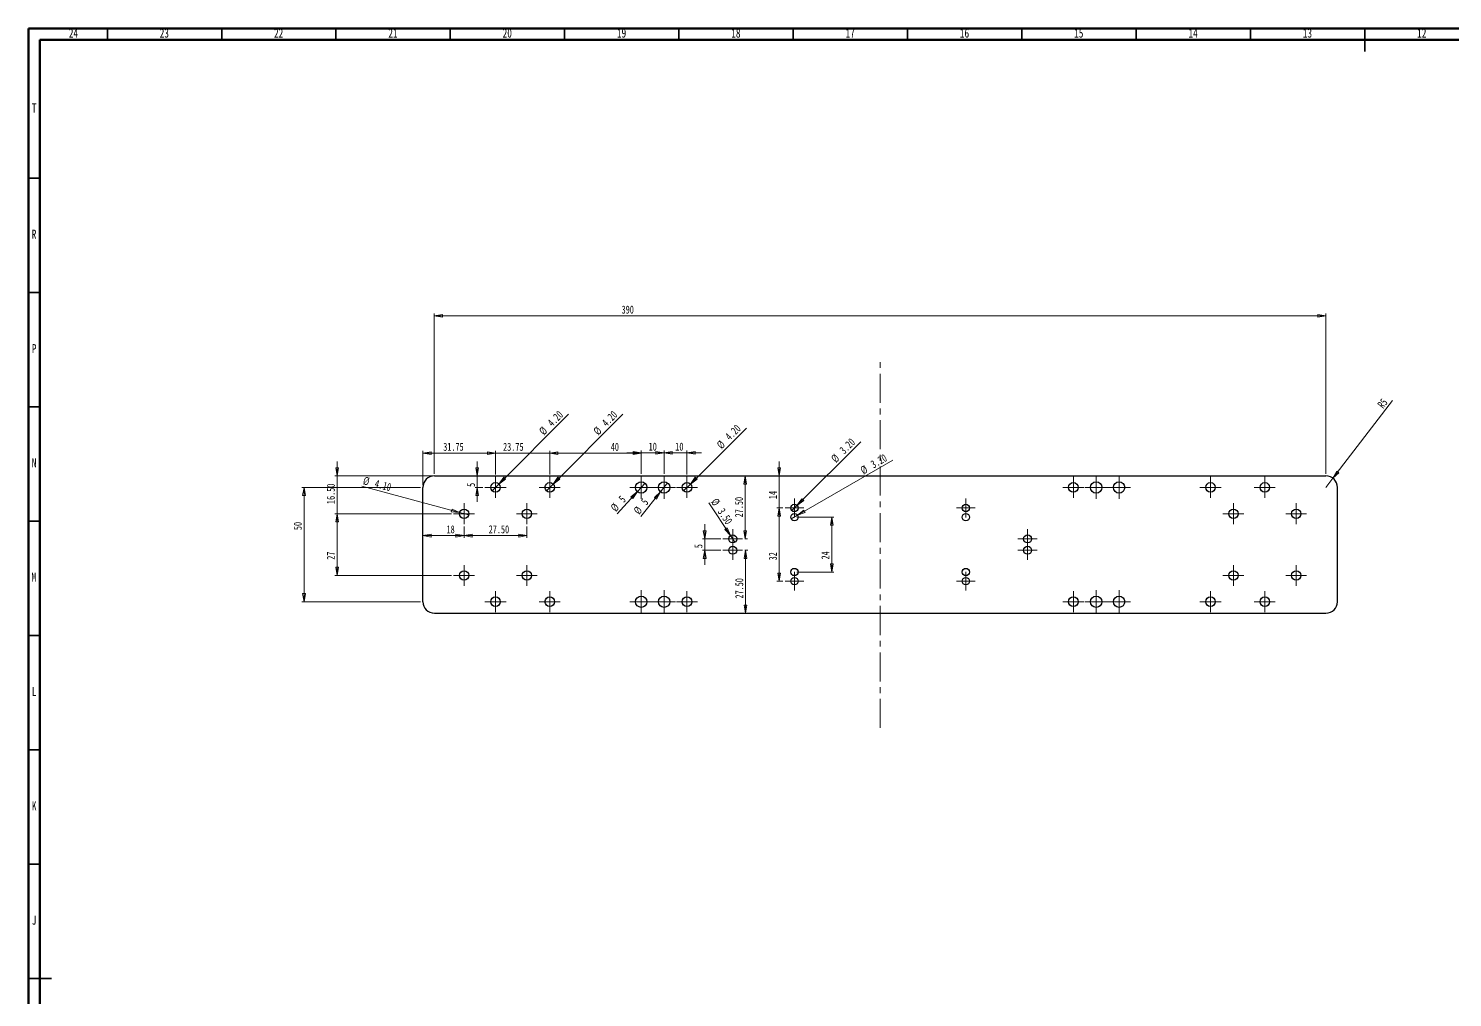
# Model space of a CAD drawing. Header units: millimetres. Extents: x 15 to 1184, y 5 to 836.
# Drawn here: x 15 to 638, y 412 to 836 of the extents above; entities that cross this region are included whole.
import ezdxf

# ---------------------------------------------------------------- set-up
doc = ezdxf.new("R2010")
doc.units = ezdxf.units.MM
doc.linetypes.add('CENTERX2', pattern=[20.32, 12.7, -2.54, 2.54, -2.54])
doc.styles.add('SLDTEXTSTYLE0', font='TXT', dxfattribs={"width": 0.75})
doc.dimstyles.new('SLDDIMSTYLE0', dxfattribs={"dimtxt": 3.5, "dimasz": 3.556, "dimexe": 0, "dimexo": 0.0625, "dimgap": 0.875, "dimtad": 1, "dimrnd": 1e-09, "dimzin": 12, "dimdsep": 46, "dimtxsty": 'SLDTEXTSTYLE0', "dimblk1": 'CLOSED', "dimblk2": 'CLOSED', "dimsah": 1, "dimcen": 0.09, "dimadec": 0, "dimazin": 3, "dimtfac": 1, "dimtofl": 0, "dimtmove": 0, "dimatfit": 3, "dimldrblk": 'CLOSED', "dimfxl": 1, "dimfrac": 2, "dimtolj": 1, "dimtzin": 12, "dimarcsym": 0})
doc.dimstyles.new('SLDDIMSTYLE1', dxfattribs={"dimtxt": 3.5, "dimasz": 3.556, "dimexe": 0, "dimexo": 0.0625, "dimgap": 0.875, "dimtad": 1, "dimrnd": 1e-09, "dimzin": 12, "dimdsep": 46, "dimtxsty": 'SLDTEXTSTYLE0', "dimblk1": 'CLOSED', "dimblk2": 'CLOSED', "dimsah": 1, "dimcen": 0.09, "dimadec": 0, "dimazin": 3, "dimtfac": 1, "dimtmove": 0, "dimatfit": 0, "dimldrblk": 'CLOSED', "dimfxl": 1, "dimfrac": 2, "dimtolj": 1, "dimtzin": 12, "dimarcsym": 0})
doc.dimstyles.new('SLDDIMSTYLE2', dxfattribs={"dimtxt": 3.5, "dimasz": 3.556, "dimexe": 0, "dimexo": 0.0625, "dimgap": 0.875, "dimtad": 1, "dimrnd": 1e-09, "dimzin": 4, "dimdsep": 46, "dimtxsty": 'SLDTEXTSTYLE0', "dimblk1": 'NONE', "dimblk2": 'CLOSED', "dimsah": 1, "dimcen": 0, "dimadec": 0, "dimazin": 1, "dimtfac": 1, "dimtmove": 0, "dimatfit": 3, "dimldrblk": 'NONE', "dimfxl": 1, "dimfrac": 2, "dimtolj": 1, "dimtzin": 12, "dimarcsym": 0})
doc.dimstyles.new('SLDDIMSTYLE3', dxfattribs={"dimtxt": 3.5, "dimasz": 3.556, "dimexe": 0, "dimexo": 0.0625, "dimgap": 0.875, "dimtad": 1, "dimrnd": 1e-09, "dimzin": 4, "dimdsep": 46, "dimtxsty": 'SLDTEXTSTYLE0', "dimblk1": 'CLOSED', "dimblk2": 'CLOSED', "dimsah": 1, "dimcen": 0.09, "dimadec": 0, "dimazin": 1, "dimtfac": 1, "dimtmove": 0, "dimatfit": 0, "dimldrblk": 'CLOSED', "dimfxl": 1, "dimfrac": 2, "dimtolj": 1, "dimtzin": 12, "dimarcsym": 0})
doc.dimstyles.new('SLDDIMSTYLE4', dxfattribs={"dimtxt": 3.5, "dimasz": 3.556, "dimexe": 0, "dimexo": 0.0625, "dimgap": 0.875, "dimtad": 1, "dimrnd": 1e-09, "dimzin": 4, "dimdsep": 46, "dimtxsty": 'SLDTEXTSTYLE0', "dimblk1": 'CLOSED', "dimblk2": 'CLOSED', "dimsah": 1, "dimcen": 0.09, "dimadec": 0, "dimazin": 1, "dimtfac": 1, "dimtofl": 0, "dimtmove": 0, "dimatfit": 3, "dimldrblk": 'CLOSED', "dimfxl": 1, "dimfrac": 2, "dimtolj": 1, "dimtzin": 12, "dimarcsym": 0})
doc.dimstyles.new('SLDDIMSTYLE5', dxfattribs={"dimtxt": 3.5, "dimasz": 3.556, "dimexe": 0, "dimexo": 0.0625, "dimgap": 0.875, "dimtad": 1, "dimrnd": 1e-09, "dimzin": 12, "dimdsep": 46, "dimtxsty": 'SLDTEXTSTYLE0', "dimblk1": 'NONE', "dimblk2": 'CLOSED', "dimsah": 1, "dimcen": 0, "dimadec": 0, "dimazin": 3, "dimtfac": 1, "dimtmove": 0, "dimatfit": 3, "dimldrblk": 'NONE', "dimfxl": 1, "dimfrac": 2, "dimtolj": 1, "dimtzin": 12, "dimarcsym": 0})
doc.dimstyles.new('SLDDIMSTYLE6', dxfattribs={"dimtxt": 3.5, "dimasz": 3.556, "dimexe": 0, "dimexo": 0.0625, "dimgap": 0.875, "dimtad": 1, "dimrnd": 1e-09, "dimzin": 12, "dimdsep": 46, "dimtxsty": 'SLDTEXTSTYLE0', "dimblk1": 'CLOSED', "dimblk2": 'CLOSED', "dimsah": 1, "dimcen": 0, "dimadec": 0, "dimazin": 3, "dimtfac": 1, "dimtofl": 0, "dimtmove": 0, "dimatfit": 3, "dimldrblk": 'CLOSED', "dimfxl": 1, "dimfrac": 2, "dimtolj": 1, "dimtzin": 12, "dimarcsym": 0})

# ---------------------------------------------------------------- blocks, each defined once
blk = doc.blocks.new('_Closed')
at = {"color": 0, "linetype": 'ByBlock', "lineweight": -2}
for p, q in [((-1, 0.166667), (0, 0)), ((-1, 0.166667), (-1, -0.166667)), ((0, 0), (-1, -0.166667)), ((0, 0), (-1, 0))]:
    blk.add_line(p, q, dxfattribs=at)
blk = doc.blocks.new('_D_2')
at = {"color": 7, "linetype": 'Continuous', "lineweight": 18}
for p, q in [((186.52, 635.29), (134.52, 635.29)), ((135.52, 585.29), (135.52, 635.29)), ((186.52, 585.29), (134.52, 585.29))]:
    blk.add_line(p, q, dxfattribs=at)
at = {"color": 7, "linetype": 'Continuous', "lineweight": 18, "xscale": 3.556, "yscale": 3.556}
for p, rotation in [((135.52, 635.29, -1.5), 90), ((135.52, 585.29, -1.5), 270)]:
    blk.add_blockref('_Closed', p, dxfattribs=dict(at, rotation=rotation))
at = {"color": 7, "linetype": 'Continuous', "lineweight": 18, "insert": (131.01, 616.62), "char_height": 3.5, "attachment_point": 1, "rotation": 90, "style": 'SLDTEXTSTYLE0'}
blk.add_mtext('50', dxfattribs=at)
blk = doc.blocks.new('_D_3')
at = {"color": 7, "linetype": 'Continuous', "lineweight": 18}
for p, q in [((192.52, 641.29), (192.52, 711.29)), ((192.52, 710.29), (582.52, 710.29)), ((582.52, 641.29), (582.52, 711.29))]:
    blk.add_line(p, q, dxfattribs=at)
at = {"color": 7, "linetype": 'Continuous', "lineweight": 18, "xscale": 3.556, "yscale": 3.556, "rotation": 180}
blk.add_blockref('_Closed', (192.52, 710.29, -1.5), dxfattribs=at)
at = {"color": 7, "linetype": 'Continuous', "lineweight": 18, "xscale": 3.556, "yscale": 3.556}
blk.add_blockref('_Closed', (582.52, 710.29, -1.5), dxfattribs=at)
at = {"color": 7, "linetype": 'Continuous', "lineweight": 18, "insert": (274.44, 714.8), "char_height": 3.5, "attachment_point": 1, "style": 'SLDTEXTSTYLE0'}
blk.add_mtext('390', dxfattribs=at)
blk = doc.blocks.new('_D_4')
at = {"color": 7, "linetype": 'Continuous', "lineweight": 18}
for p, q in [((199.97, 623.79), (148.99, 623.79)), ((149.99, 623.79), (149.99, 596.79)), ((199.97, 596.79), (148.99, 596.79))]:
    blk.add_line(p, q, dxfattribs=at)
at = {"color": 7, "linetype": 'Continuous', "lineweight": 18, "xscale": 3.556, "yscale": 3.556}
for p, rotation in [((149.99, 623.79, -1.5), 90), ((149.99, 596.79, -1.5), 270)]:
    blk.add_blockref('_Closed', p, dxfattribs=dict(at, rotation=rotation))
at = {"color": 7, "linetype": 'Continuous', "lineweight": 18, "insert": (145.48, 603.64), "char_height": 3.5, "attachment_point": 1, "rotation": 90, "style": 'SLDTEXTSTYLE0'}
blk.add_mtext('27', dxfattribs=at)
blk = doc.blocks.new('_D_5')
at = {"color": 7, "linetype": 'Continuous', "lineweight": 18}
for q in [(160.81, 635.77), (207.5, 623.26)]:
    blk.add_line((203.54, 624.32), q, dxfattribs=at)
at = {"color": 7, "linetype": 'Continuous', "lineweight": 18, "xscale": 3.556, "yscale": 3.556, "rotation": 345}
blk.add_blockref('_Closed', (203.54, 624.32, -1.5), dxfattribs=at)
at = {"color": 7, "linetype": 'Continuous', "lineweight": 18, "char_height": 3.5, "attachment_point": 1, "rotation": 345, "style": 'SLDTEXTSTYLE0'}
for s, insert in [('%%c', (161.97, 640.12)), ('4.10', (167.08, 638.81))]:
    blk.add_mtext(s, dxfattribs=dict(at, insert=insert))
blk = doc.blocks.new('_None')
blk = doc.blocks.new('_D_6')
at = {"color": 7, "linetype": 'Continuous', "lineweight": 18}
for p, q in [((149.99, 640.29), (149.99, 646.64)), ((191.52, 640.29), (148.99, 640.29)), ((149.99, 623.79), (149.99, 640.29)), ((199.97, 623.79), (148.99, 623.79)), ((149.99, 623.79), (149.99, 617.44))]:
    blk.add_line(p, q, dxfattribs=at)
at = {"color": 7, "linetype": 'Continuous', "lineweight": 18, "xscale": 3.556, "yscale": 3.556}
for p, rotation in [((149.99, 640.29, -1.5), 270), ((149.99, 623.79, -1.5), 90)]:
    blk.add_blockref('_Closed', p, dxfattribs=dict(at, rotation=rotation))
at = {"color": 7, "linetype": 'Continuous', "lineweight": 18, "insert": (145.48, 628.01), "char_height": 3.5, "attachment_point": 1, "rotation": 90, "style": 'SLDTEXTSTYLE0'}
blk.add_mtext('16.50', dxfattribs=at)
blk = doc.blocks.new('_D_7')
at = {"color": 7, "linetype": 'Continuous', "lineweight": 18}
for p, q in [((211.31, 640.29), (211.31, 646.64)), ((211.31, 635.29), (211.31, 640.29)), ((213.67, 635.29), (210.31, 635.29)), ((211.31, 635.29), (211.31, 628.94))]:
    blk.add_line(p, q, dxfattribs=at)
at = {"color": 7, "linetype": 'Continuous', "lineweight": 18, "xscale": 3.556, "yscale": 3.556}
for p, rotation in [((211.31, 640.29, -1.5), 270), ((211.31, 635.29, -1.5), 90)]:
    blk.add_blockref('_Closed', p, dxfattribs=dict(at, rotation=rotation))
at = {"color": 7, "linetype": 'Continuous', "lineweight": 18, "insert": (206.8, 635.5), "char_height": 3.5, "attachment_point": 1, "rotation": 90, "style": 'SLDTEXTSTYLE0'}
blk.add_mtext('5', dxfattribs=at)
blk = doc.blocks.new('_D_8')
at = {"color": 7, "linetype": 'Continuous', "lineweight": 18}
for p, q in [((219.27, 650.29), (212.92, 650.29)), ((219.27, 640.89), (219.27, 651.29)), ((219.27, 650.29), (243.02, 650.29)), ((243.02, 640.89), (243.02, 651.29)), ((243.02, 650.29), (249.37, 650.29))]:
    blk.add_line(p, q, dxfattribs=at)
at = {"color": 7, "linetype": 'Continuous', "lineweight": 18, "xscale": 3.556, "yscale": 3.556}
blk.add_blockref('_Closed', (219.27, 650.29, -1.5), dxfattribs=at)
at = {"color": 7, "linetype": 'Continuous', "lineweight": 18, "xscale": 3.556, "yscale": 3.556, "rotation": 180}
blk.add_blockref('_Closed', (243.02, 650.29, -1.5), dxfattribs=at)
at = {"color": 7, "linetype": 'Continuous', "lineweight": 18, "insert": (222.59, 654.8), "char_height": 3.5, "attachment_point": 1, "style": 'SLDTEXTSTYLE0'}
blk.add_mtext('23.75', dxfattribs=at)
blk = doc.blocks.new('_D_9')
at = {"color": 7, "linetype": 'Continuous', "lineweight": 18}
for p, q in [((187.52, 636.29), (187.52, 651.29)), ((219.27, 650.29), (187.52, 650.29)), ((219.27, 640.89), (219.27, 651.29))]:
    blk.add_line(p, q, dxfattribs=at)
at = {"color": 7, "linetype": 'Continuous', "lineweight": 18, "xscale": 3.556, "yscale": 3.556, "rotation": 180}
blk.add_blockref('_Closed', (187.52, 650.29, -1.5), dxfattribs=at)
at = {"color": 7, "linetype": 'Continuous', "lineweight": 18, "xscale": 3.556, "yscale": 3.556}
blk.add_blockref('_Closed', (219.27, 650.29, -1.5), dxfattribs=at)
at = {"color": 7, "linetype": 'Continuous', "lineweight": 18, "insert": (196.42, 654.8), "char_height": 3.5, "attachment_point": 1, "style": 'SLDTEXTSTYLE0'}
blk.add_mtext('31.75', dxfattribs=at)
blk = doc.blocks.new('_D_10')
at = {"color": 7, "linetype": 'Continuous', "lineweight": 18}
for p, q in [((243.02, 640.89), (243.02, 651.25)), ((243.02, 650.25), (283.02, 650.25)), ((283.02, 641.29), (283.02, 651.25))]:
    blk.add_line(p, q, dxfattribs=at)
at = {"color": 7, "linetype": 'Continuous', "lineweight": 18, "xscale": 3.556, "yscale": 3.556, "rotation": 180}
blk.add_blockref('_Closed', (243.02, 650.25, -1.5), dxfattribs=at)
at = {"color": 7, "linetype": 'Continuous', "lineweight": 18, "xscale": 3.556, "yscale": 3.556}
blk.add_blockref('_Closed', (283.02, 650.25, -1.5), dxfattribs=at)
at = {"color": 7, "linetype": 'Continuous', "lineweight": 18, "insert": (269.7, 654.76), "char_height": 3.5, "attachment_point": 1, "style": 'SLDTEXTSTYLE0'}
blk.add_mtext('40', dxfattribs=at)
blk = doc.blocks.new('_D_11')
at = {"color": 7, "linetype": 'Continuous', "lineweight": 18}
for p, q in [((283.02, 650.37), (276.67, 650.37)), ((283.02, 641.29), (283.02, 651.37)), ((283.02, 650.37), (293.02, 650.37)), ((293.02, 641.29), (293.02, 651.37)), ((293.02, 650.37), (299.37, 650.37))]:
    blk.add_line(p, q, dxfattribs=at)
at = {"color": 7, "linetype": 'Continuous', "lineweight": 18, "xscale": 3.556, "yscale": 3.556}
blk.add_blockref('_Closed', (283.02, 650.37, -1.5), dxfattribs=at)
at = {"color": 7, "linetype": 'Continuous', "lineweight": 18, "xscale": 3.556, "yscale": 3.556, "rotation": 180}
blk.add_blockref('_Closed', (293.02, 650.37, -1.5), dxfattribs=at)
at = {"color": 7, "linetype": 'Continuous', "lineweight": 18, "insert": (286.27, 654.88), "char_height": 3.5, "attachment_point": 1, "style": 'SLDTEXTSTYLE0'}
blk.add_mtext('10', dxfattribs=at)
blk = doc.blocks.new('_D_12')
at = {"color": 7, "linetype": 'Continuous', "lineweight": 18}
for p, q in [((293.02, 650.37), (286.67, 650.37)), ((293.02, 641.29), (293.02, 651.37)), ((293.02, 650.37), (303.02, 650.37)), ((303.02, 640.89), (303.02, 651.37)), ((303.02, 650.37), (309.37, 650.37))]:
    blk.add_line(p, q, dxfattribs=at)
at = {"color": 7, "linetype": 'Continuous', "lineweight": 18, "xscale": 3.556, "yscale": 3.556}
blk.add_blockref('_Closed', (293.02, 650.37, -1.5), dxfattribs=at)
at = {"color": 7, "linetype": 'Continuous', "lineweight": 18, "xscale": 3.556, "yscale": 3.556, "rotation": 180}
blk.add_blockref('_Closed', (303.02, 650.37, -1.5), dxfattribs=at)
at = {"color": 7, "linetype": 'Continuous', "lineweight": 18, "insert": (297.9, 654.88), "char_height": 3.5, "attachment_point": 1, "style": 'SLDTEXTSTYLE0'}
blk.add_mtext('10', dxfattribs=at)
blk = doc.blocks.new('_D_13')
at = {"color": 7, "linetype": 'Continuous', "lineweight": 18}
for q in [(251.26, 667.28), (217.79, 633.81)]:
    blk.add_line((220.76, 636.77), q, dxfattribs=at)
at = {"color": 7, "linetype": 'Continuous', "lineweight": 18, "xscale": 3.556, "yscale": 3.556, "rotation": 225}
blk.add_blockref('_Closed', (220.76, 636.77, -1.5), dxfattribs=at)
at = {"color": 7, "linetype": 'Continuous', "lineweight": 18, "char_height": 3.5, "attachment_point": 1, "rotation": 45, "style": 'SLDTEXTSTYLE0'}
for s, insert in [('4.20', (241.64, 664.11)), ('%%c', (237.95, 660.34))]:
    blk.add_mtext(s, dxfattribs=dict(at, insert=insert))
blk = doc.blocks.new('_D_14')
at = {"color": 7, "linetype": 'Continuous', "lineweight": 18}
for p, q in [((205.52, 618.24), (205.52, 613.19)), ((205.52, 614.19), (187.52, 614.19))]:
    blk.add_line(p, q, dxfattribs=at)
at = {"color": 7, "linetype": 'Continuous', "lineweight": 18, "xscale": 3.556, "yscale": 3.556, "rotation": 180}
blk.add_blockref('_Closed', (187.52, 614.19, -1.5), dxfattribs=at)
at = {"color": 7, "linetype": 'Continuous', "lineweight": 18, "xscale": 3.556, "yscale": 3.556}
blk.add_blockref('_Closed', (205.52, 614.19, -1.5), dxfattribs=at)
at = {"color": 7, "linetype": 'Continuous', "lineweight": 18, "insert": (197.88, 618.7), "char_height": 3.5, "attachment_point": 1, "style": 'SLDTEXTSTYLE0'}
blk.add_mtext('18', dxfattribs=at)
blk = doc.blocks.new('_D_15')
at = {"color": 7, "linetype": 'Continuous', "lineweight": 18}
for p, q in [((205.52, 618.24), (205.52, 613.19)), ((233.02, 618.24), (233.02, 613.19)), ((205.52, 614.19), (233.02, 614.19))]:
    blk.add_line(p, q, dxfattribs=at)
at = {"color": 7, "linetype": 'Continuous', "lineweight": 18, "xscale": 3.556, "yscale": 3.556, "rotation": 180}
blk.add_blockref('_Closed', (205.52, 614.19, -1.5), dxfattribs=at)
at = {"color": 7, "linetype": 'Continuous', "lineweight": 18, "xscale": 3.556, "yscale": 3.556}
blk.add_blockref('_Closed', (233.02, 614.19, -1.5), dxfattribs=at)
at = {"color": 7, "linetype": 'Continuous', "lineweight": 18, "insert": (216.31, 618.7), "char_height": 3.5, "attachment_point": 1, "style": 'SLDTEXTSTYLE0'}
blk.add_mtext('27.50', dxfattribs=at)
blk = doc.blocks.new('_D_16')
at = {"color": 7, "linetype": 'Continuous', "lineweight": 18}
for p, q in [((310.77, 612.79), (310.77, 619.14)), ((317.77, 612.79), (309.77, 612.79)), ((310.77, 612.79), (310.77, 607.79)), ((317.77, 607.79), (309.77, 607.79)), ((310.77, 607.79), (310.77, 601.44))]:
    blk.add_line(p, q, dxfattribs=at)
at = {"color": 7, "linetype": 'Continuous', "lineweight": 18, "xscale": 3.556, "yscale": 3.556}
for p, rotation in [((310.77, 612.79, -1.5), 270), ((310.77, 607.79, -1.5), 90)]:
    blk.add_blockref('_Closed', p, dxfattribs=dict(at, rotation=rotation))
at = {"color": 7, "linetype": 'Continuous', "lineweight": 18, "insert": (306.26, 608.7), "char_height": 3.5, "attachment_point": 1, "rotation": 90, "style": 'SLDTEXTSTYLE0'}
blk.add_mtext('5', dxfattribs=at)
blk = doc.blocks.new('_D_17')
at = {"color": 7, "linetype": 'Continuous', "lineweight": 18}
for p, q in [((328.27, 607.79), (329.66, 607.79)), ((328.66, 607.79), (328.66, 580.29))]:
    blk.add_line(p, q, dxfattribs=at)
at = {"color": 7, "linetype": 'Continuous', "lineweight": 18, "xscale": 3.556, "yscale": 3.556}
for p, rotation in [((328.66, 607.79, -1.5), 90), ((328.66, 580.29, -1.5), 270)]:
    blk.add_blockref('_Closed', p, dxfattribs=dict(at, rotation=rotation))
at = {"color": 7, "linetype": 'Continuous', "lineweight": 18, "insert": (324.15, 586.68), "char_height": 3.5, "attachment_point": 1, "rotation": 90, "style": 'SLDTEXTSTYLE0'}
blk.add_mtext('27.50', dxfattribs=at)
blk = doc.blocks.new('_D_18')
at = {"color": 7, "linetype": 'Continuous', "lineweight": 18}
for p, q in [((328.53, 612.79), (328.53, 640.29)), ((328.27, 612.79), (329.53, 612.79))]:
    blk.add_line(p, q, dxfattribs=at)
at = {"color": 7, "linetype": 'Continuous', "lineweight": 18, "xscale": 3.556, "yscale": 3.556}
for p, rotation in [((328.53, 640.29, -1.5), 90), ((328.53, 612.79, -1.5), 270)]:
    blk.add_blockref('_Closed', p, dxfattribs=dict(at, rotation=rotation))
at = {"color": 7, "linetype": 'Continuous', "lineweight": 18, "insert": (324.02, 622.19), "char_height": 3.5, "attachment_point": 1, "rotation": 90, "style": 'SLDTEXTSTYLE0'}
blk.add_mtext('27.50', dxfattribs=at)
blk = doc.blocks.new('_D_19')
at = {"color": 7, "linetype": 'Continuous', "lineweight": 18}
for p, q in [((343.34, 640.29), (343.34, 646.64)), ((343.34, 626.29), (343.34, 640.29)), ((344.92, 626.29), (342.34, 626.29)), ((343.34, 626.29), (343.34, 619.94))]:
    blk.add_line(p, q, dxfattribs=at)
at = {"color": 7, "linetype": 'Continuous', "lineweight": 18, "xscale": 3.556, "yscale": 3.556}
for p, rotation in [((343.34, 640.29, -1.5), 270), ((343.34, 626.29, -1.5), 90)]:
    blk.add_blockref('_Closed', p, dxfattribs=dict(at, rotation=rotation))
at = {"color": 7, "linetype": 'Continuous', "lineweight": 18, "insert": (338.83, 630.2), "char_height": 3.5, "attachment_point": 1, "rotation": 90, "style": 'SLDTEXTSTYLE0'}
blk.add_mtext('14', dxfattribs=at)
blk = doc.blocks.new('_D_20')
at = {"color": 7, "linetype": 'Continuous', "lineweight": 18}
for p, q in [((344.92, 626.29), (342.34, 626.29)), ((343.34, 626.29), (343.34, 594.29)), ((344.92, 594.29), (342.34, 594.29))]:
    blk.add_line(p, q, dxfattribs=at)
at = {"color": 7, "linetype": 'Continuous', "lineweight": 18, "xscale": 3.556, "yscale": 3.556}
for p, rotation in [((343.34, 626.29, -1.5), 90), ((343.34, 594.29, -1.5), 270)]:
    blk.add_blockref('_Closed', p, dxfattribs=dict(at, rotation=rotation))
at = {"color": 7, "linetype": 'Continuous', "lineweight": 18, "insert": (338.83, 603.39), "char_height": 3.5, "attachment_point": 1, "rotation": 90, "style": 'SLDTEXTSTYLE0'}
blk.add_mtext('32', dxfattribs=at)
blk = doc.blocks.new('_D_21')
at = {"color": 7, "linetype": 'Continuous', "lineweight": 18}
for q in [(312.57, 628.49), (323.99, 611.33)]:
    blk.add_line((322.05, 614.25), q, dxfattribs=at)
at = {"color": 7, "linetype": 'Continuous', "lineweight": 18, "xscale": 3.556, "yscale": 3.556, "rotation": 303.6347738458}
blk.add_blockref('_Closed', (322.05, 614.25, -1.5), dxfattribs=at)
at = {"color": 7, "linetype": 'Continuous', "lineweight": 18, "char_height": 3.5, "attachment_point": 1, "rotation": 303.63477, "style": 'SLDTEXTSTYLE0'}
for s, insert in [('%%c', (316.27, 630.95)), ('3.50', (319.24, 626.59))]:
    blk.add_mtext(s, dxfattribs=dict(at, insert=insert))
blk = doc.blocks.new('_D_22')
at = {"color": 7, "linetype": 'Continuous', "lineweight": 18}
for q in [(328.99, 661.26), (301.54, 633.81)]:
    blk.add_line((304.51, 636.77), q, dxfattribs=at)
at = {"color": 7, "linetype": 'Continuous', "lineweight": 18, "xscale": 3.556, "yscale": 3.556, "rotation": 225}
blk.add_blockref('_Closed', (304.51, 636.77, -1.5), dxfattribs=at)
at = {"color": 7, "linetype": 'Continuous', "lineweight": 18, "char_height": 3.5, "attachment_point": 1, "rotation": 45, "style": 'SLDTEXTSTYLE0'}
for s, insert in [('4.20', (319.37, 658.08)), ('%%c', (315.68, 654.31))]:
    blk.add_mtext(s, dxfattribs=dict(at, insert=insert))
blk = doc.blocks.new('_D_23')
at = {"color": 7, "linetype": 'Continuous', "lineweight": 18}
for q in [(284.7, 637.14), (272.56, 623.77)]:
    blk.add_line((281.34, 633.44), q, dxfattribs=at)
at = {"color": 7, "linetype": 'Continuous', "lineweight": 18, "xscale": 3.556, "yscale": 3.556, "rotation": 47.755417926}
blk.add_blockref('_Closed', (281.34, 633.44, -1.5), dxfattribs=at)
at = {"color": 7, "linetype": 'Continuous', "lineweight": 18, "char_height": 3.5, "attachment_point": 1, "rotation": 47.75542, "style": 'SLDTEXTSTYLE0'}
for s, insert in [('5', (272.78, 630.7)), ('%%c', (269.27, 626.75))]:
    blk.add_mtext(s, dxfattribs=dict(at, insert=insert))
blk = doc.blocks.new('_D_24')
at = {"color": 7, "linetype": 'Continuous', "lineweight": 18}
for q in [(294.58, 637.24), (282.8, 622.54)]:
    blk.add_line((291.46, 633.34), q, dxfattribs=at)
at = {"color": 7, "linetype": 'Continuous', "lineweight": 18, "xscale": 3.556, "yscale": 3.556, "rotation": 51.2921652693}
blk.add_blockref('_Closed', (291.46, 633.34, -1.5), dxfattribs=at)
at = {"color": 7, "linetype": 'Continuous', "lineweight": 18, "char_height": 3.5, "attachment_point": 1, "rotation": 51.29217, "style": 'SLDTEXTSTYLE0'}
for s, insert in [('5', (282.59, 629.47)), ('%%c', (279.34, 625.32))]:
    blk.add_mtext(s, dxfattribs=dict(at, insert=insert))
blk = doc.blocks.new('_D_25')
at = {"color": 7, "linetype": 'Continuous', "lineweight": 18}
for q in [(275.01, 667.28), (241.54, 633.81)]:
    blk.add_line((244.51, 636.77), q, dxfattribs=at)
at = {"color": 7, "linetype": 'Continuous', "lineweight": 18, "xscale": 3.556, "yscale": 3.556, "rotation": 225}
blk.add_blockref('_Closed', (244.51, 636.77, -1.5), dxfattribs=at)
at = {"color": 7, "linetype": 'Continuous', "lineweight": 18, "char_height": 3.5, "attachment_point": 1, "rotation": 45, "style": 'SLDTEXTSTYLE0'}
for s, insert in [('4.20', (265.39, 664.11)), ('%%c', (261.7, 660.34))]:
    blk.add_mtext(s, dxfattribs=dict(at, insert=insert))
blk = doc.blocks.new('_D_26')
at = {"color": 7, "linetype": 'Continuous', "lineweight": 18}
for q in [(379.01, 655.27), (348.89, 625.16)]:
    blk.add_line((351.15, 627.42), q, dxfattribs=at)
at = {"color": 7, "linetype": 'Continuous', "lineweight": 18, "xscale": 3.556, "yscale": 3.556, "rotation": 225}
blk.add_blockref('_Closed', (351.15, 627.42, -1.5), dxfattribs=at)
at = {"color": 7, "linetype": 'Continuous', "lineweight": 18, "char_height": 3.5, "attachment_point": 1, "rotation": 45, "style": 'SLDTEXTSTYLE0'}
for s, insert in [('3.20', (369.38, 652.1)), ('%%c', (365.69, 648.33))]:
    blk.add_mtext(s, dxfattribs=dict(at, insert=insert))
blk = doc.blocks.new('_D_27')
at = {"color": 7, "linetype": 'Continuous', "lineweight": 18}
for q in [(611.65, 673.24), (582.52, 635.29)]:
    blk.add_line((585.57, 639.26), q, dxfattribs=at)
at = {"color": 7, "linetype": 'Continuous', "lineweight": 18, "xscale": 3.556, "yscale": 3.556, "rotation": 232.4877374281}
blk.add_blockref('_Closed', (585.57, 639.26, -1.5), dxfattribs=at)
at = {"color": 7, "linetype": 'Continuous', "lineweight": 18, "insert": (604.78, 671.69), "char_height": 3.5, "attachment_point": 1, "rotation": 52.48774, "style": 'SLDTEXTSTYLE0'}
blk.add_mtext('R5', dxfattribs=at)
blk = doc.blocks.new('_D_28')
at = {"color": 7, "linetype": 'Continuous', "lineweight": 18}
for q in [(393.06, 647.14), (348.63, 621.49)]:
    blk.add_line((351.41, 623.09), q, dxfattribs=at)
at = {"color": 7, "linetype": 'Continuous', "lineweight": 18, "xscale": 3.556, "yscale": 3.556, "rotation": 210}
blk.add_blockref('_Closed', (351.41, 623.09, -1.5), dxfattribs=at)
at = {"color": 7, "linetype": 'Continuous', "lineweight": 18, "char_height": 3.5, "attachment_point": 1, "rotation": 30, "style": 'SLDTEXTSTYLE0'}
for s, insert in [('3.20', (382.94, 646.56)), ('%%c', (378.4, 643.88))]:
    blk.add_mtext(s, dxfattribs=dict(at, insert=insert))
blk = doc.blocks.new('_D_29')
at = {"color": 7, "linetype": 'Continuous', "lineweight": 18}
for p, q in [((351.02, 622.29), (367.33, 622.29)), ((366.33, 622.29), (366.33, 598.29)), ((351.02, 598.29), (367.33, 598.29))]:
    blk.add_line(p, q, dxfattribs=at)
at = {"color": 7, "linetype": 'Continuous', "lineweight": 18, "xscale": 3.556, "yscale": 3.556}
for p, rotation in [((366.33, 622.29, -1.5), 90), ((366.33, 598.29, -1.5), 270)]:
    blk.add_blockref('_Closed', p, dxfattribs=dict(at, rotation=rotation))
at = {"color": 7, "linetype": 'Continuous', "lineweight": 18, "insert": (361.82, 603.77), "char_height": 3.5, "attachment_point": 1, "rotation": 90, "style": 'SLDTEXTSTYLE0'}
blk.add_mtext('24', dxfattribs=at)
blk = doc.blocks.new('SW_CENTERMARKSYMBOL_0')
at = {"color": 0, "linetype": 'Continuous', "lineweight": 0}
for p, q in [((-2.5, 0), (-4.55, 0)), ((0, 0), (-2.5, 0)), ((0, 2.5), (0, 4.55)), ((0, 0), (0, 2.5)), ((0, 0), (0, -2.5)), ((0, 0), (2.5, 0)), ((2.5, 0), (4.55, 0)), ((0, -2.5), (0, -4.55))]:
    blk.add_line(p, q, dxfattribs=at)
blk = doc.blocks.new('SW_CENTERMARKSYMBOL_1')
at = {"color": 0, "linetype": 'Continuous', "lineweight": 0}
for p, q in [((-2.5, 0), (-4.6, 0)), ((0, 0), (-2.5, 0)), ((0, 2.5), (0, 4.6)), ((0, 0), (0, 2.5)), ((0, 0), (0, -2.5)), ((0, 0), (2.5, 0)), ((2.5, 0), (4.6, 0)), ((0, -2.5), (0, -4.6))]:
    blk.add_line(p, q, dxfattribs=at)
blk = doc.blocks.new('SW_CENTERMARKSYMBOL_2')
at = {"color": 0, "linetype": 'Continuous', "lineweight": 0}
for p, q in [((-2.5, 0), (-4.55, 0)), ((0, 0), (-2.5, 0)), ((0, 2.5), (0, 4.55)), ((0, 0), (0, 2.5)), ((0, 0), (0, -2.5)), ((0, 0), (2.5, 0)), ((2.5, 0), (4.55, 0)), ((0, -2.5), (0, -4.55))]:
    blk.add_line(p, q, dxfattribs=at)
blk = doc.blocks.new('SW_CENTERMARKSYMBOL_3')
at = {"color": 0, "linetype": 'Continuous', "lineweight": 0}
for p, q in [((-2.5, 0), (-4.55, 0)), ((0, 0), (-2.5, 0)), ((0, 2.5), (0, 4.55)), ((0, 0), (0, 2.5)), ((0, 0), (0, -2.5)), ((0, 0), (2.5, 0)), ((2.5, 0), (4.55, 0)), ((0, -2.5), (0, -4.55))]:
    blk.add_line(p, q, dxfattribs=at)
blk = doc.blocks.new('SW_CENTERMARKSYMBOL_4')
at = {"color": 0, "linetype": 'Continuous', "lineweight": 0}
for p, q in [((-2.5, 0), (-4.6, 0)), ((0, 0), (-2.5, 0)), ((0, 2.5), (0, 4.6)), ((0, 0), (0, 2.5)), ((0, 0), (0, -2.5)), ((0, 0), (2.5, 0)), ((2.5, 0), (4.6, 0)), ((0, -2.5), (0, -4.6))]:
    blk.add_line(p, q, dxfattribs=at)
blk = doc.blocks.new('SW_CENTERMARKSYMBOL_5')
at = {"color": 0, "linetype": 'Continuous', "lineweight": 0}
for p, q in [((-2.5, 0), (-4.55, 0)), ((0, 0), (-2.5, 0)), ((0, 2.5), (0, 4.55)), ((0, 0), (0, 2.5)), ((0, 0), (0, -2.5)), ((0, 0), (2.5, 0)), ((2.5, 0), (4.55, 0)), ((0, -2.5), (0, -4.55))]:
    blk.add_line(p, q, dxfattribs=at)
blk = doc.blocks.new('SW_CENTERMARKSYMBOL_6')
at = {"color": 0, "linetype": 'Continuous', "lineweight": 0}
for p, q in [((-2.5, 0), (-4.6, 0)), ((0, 0), (-2.5, 0)), ((0, 2.5), (0, 4.6)), ((0, 0), (0, 2.5)), ((0, 0), (0, -2.5)), ((0, 0), (2.5, 0)), ((2.5, 0), (4.6, 0)), ((0, -2.5), (0, -4.6))]:
    blk.add_line(p, q, dxfattribs=at)
blk = doc.blocks.new('SW_CENTERMARKSYMBOL_7')
at = {"color": 0, "linetype": 'Continuous', "lineweight": 0}
for p, q in [((-2.5, 0), (-4.6, 0)), ((0, 0), (-2.5, 0)), ((0, 2.5), (0, 4.6)), ((0, 0), (0, 2.5)), ((0, 0), (0, -2.5)), ((0, 0), (2.5, 0)), ((2.5, 0), (4.6, 0)), ((0, -2.5), (0, -4.6))]:
    blk.add_line(p, q, dxfattribs=at)
blk = doc.blocks.new('SW_CENTERMARKSYMBOL_8')
at = {"color": 0, "linetype": 'Continuous', "lineweight": 0}
for p, q in [((-2.5, 0), (-4.6, 0)), ((0, 0), (-2.5, 0)), ((0, 2.5), (0, 4.6)), ((0, 0), (0, 2.5)), ((0, 0), (0, -2.5)), ((0, 0), (2.5, 0)), ((2.5, 0), (4.6, 0)), ((0, -2.5), (0, -4.6))]:
    blk.add_line(p, q, dxfattribs=at)
blk = doc.blocks.new('SW_CENTERMARKSYMBOL_9')
at = {"color": 0, "linetype": 'Continuous', "lineweight": 0}
for p, q in [((-2.5, 0), (-4.6, 0)), ((0, 0), (-2.5, 0)), ((0, 2.5), (0, 4.6)), ((0, 0), (0, 2.5)), ((0, 0), (0, -2.5)), ((0, 0), (2.5, 0)), ((2.5, 0), (4.6, 0)), ((0, -2.5), (0, -4.6))]:
    blk.add_line(p, q, dxfattribs=at)
blk = doc.blocks.new('SW_CENTERMARKSYMBOL_10')
at = {"color": 0, "linetype": 'Continuous', "lineweight": 0}
for p, q in [((-2.5, 0), (-4.55, 0)), ((0, 0), (-2.5, 0)), ((0, 2.5), (0, 4.55)), ((0, 0), (0, 2.5)), ((0, 0), (0, -2.5)), ((0, 0), (2.5, 0)), ((2.5, 0), (4.55, 0)), ((0, -2.5), (0, -4.55))]:
    blk.add_line(p, q, dxfattribs=at)
blk = doc.blocks.new('SW_CENTERMARKSYMBOL_11')
at = {"color": 0, "linetype": 'Continuous', "lineweight": 0}
for p, q in [((-2.5, 0), (-4.6, 0)), ((0, 0), (-2.5, 0)), ((0, 2.5), (0, 4.6)), ((0, 0), (0, 2.5)), ((0, 0), (0, -2.5)), ((0, 0), (2.5, 0)), ((2.5, 0), (4.6, 0)), ((0, -2.5), (0, -4.6))]:
    blk.add_line(p, q, dxfattribs=at)
blk = doc.blocks.new('SW_CENTERMARKSYMBOL_12')
at = {"color": 0, "linetype": 'Continuous', "lineweight": 0}
for p, q in [((-2.5, 0), (-4.55, 0)), ((0, 0), (-2.5, 0)), ((0, 2.5), (0, 4.55)), ((0, 0), (0, 2.5)), ((0, 0), (0, -2.5)), ((0, 0), (2.5, 0)), ((2.5, 0), (4.55, 0)), ((0, -2.5), (0, -4.55))]:
    blk.add_line(p, q, dxfattribs=at)
blk = doc.blocks.new('SW_CENTERMARKSYMBOL_13')
at = {"color": 0, "linetype": 'Continuous', "lineweight": 0}
for p, q in [((-2.5, 0), (-4.55, 0)), ((0, 0), (-2.5, 0)), ((0, 2.5), (0, 4.55)), ((0, 0), (0, 2.5)), ((0, 0), (0, -2.5)), ((0, 0), (2.5, 0)), ((2.5, 0), (4.55, 0)), ((0, -2.5), (0, -4.55))]:
    blk.add_line(p, q, dxfattribs=at)
blk = doc.blocks.new('SW_CENTERMARKSYMBOL_14')
at = {"color": 0, "linetype": 'Continuous', "lineweight": 0}
for p, q in [((-2.5, 0), (-4.55, 0)), ((0, 0), (-2.5, 0)), ((0, 2.5), (0, 4.55)), ((0, 0), (0, 2.5)), ((0, 0), (0, -2.5)), ((0, 0), (2.5, 0)), ((2.5, 0), (4.55, 0)), ((0, -2.5), (0, -4.55))]:
    blk.add_line(p, q, dxfattribs=at)
blk = doc.blocks.new('SW_CENTERMARKSYMBOL_15')
at = {"color": 0, "linetype": 'Continuous', "lineweight": 0}
for p, q in [((-2.5, 0), (-4.6, 0)), ((0, 0), (-2.5, 0)), ((0, 2.5), (0, 4.6)), ((0, 0), (0, 2.5)), ((0, 0), (0, -2.5)), ((0, 0), (2.5, 0)), ((2.5, 0), (4.6, 0)), ((0, -2.5), (0, -4.6))]:
    blk.add_line(p, q, dxfattribs=at)
blk = doc.blocks.new('SW_CENTERMARKSYMBOL_16')
at = {"color": 0, "linetype": 'Continuous', "lineweight": 0}
for p, q in [((-2.5, 0), (-4.6, 0)), ((0, 0), (-2.5, 0)), ((0, 2.5), (0, 4.6)), ((0, 0), (0, 2.5)), ((0, 0), (0, -2.5)), ((0, 0), (2.5, 0)), ((2.5, 0), (4.6, 0)), ((0, -2.5), (0, -4.6))]:
    blk.add_line(p, q, dxfattribs=at)
blk = doc.blocks.new('SW_CENTERMARKSYMBOL_17')
at = {"color": 0, "linetype": 'Continuous', "lineweight": 0}
for p, q in [((-2.5, 0), (-4.6, 0)), ((0, 0), (-2.5, 0)), ((0, 2.5), (0, 4.6)), ((0, 0), (0, 2.5)), ((0, 0), (0, -2.5)), ((0, 0), (2.5, 0)), ((2.5, 0), (4.6, 0)), ((0, -2.5), (0, -4.6))]:
    blk.add_line(p, q, dxfattribs=at)
blk = doc.blocks.new('SW_CENTERMARKSYMBOL_18')
at = {"color": 0, "linetype": 'Continuous', "lineweight": 0}
for p, q in [((-2.5, 0), (-4.6, 0)), ((0, 0), (-2.5, 0)), ((0, 2.5), (0, 4.6)), ((0, 0), (0, 2.5)), ((0, 0), (0, -2.5)), ((0, 0), (2.5, 0)), ((2.5, 0), (4.6, 0)), ((0, -2.5), (0, -4.6))]:
    blk.add_line(p, q, dxfattribs=at)
blk = doc.blocks.new('SW_CENTERMARKSYMBOL_19')
at = {"color": 0, "linetype": 'Continuous', "lineweight": 0}
for p, q in [((-2.5, 0), (-4.6, 0)), ((0, 0), (-2.5, 0)), ((0, 2.5), (0, 4.6)), ((0, 0), (0, 2.5)), ((0, 0), (0, -2.5)), ((0, 0), (2.5, 0)), ((2.5, 0), (4.6, 0)), ((0, -2.5), (0, -4.6))]:
    blk.add_line(p, q, dxfattribs=at)
blk = doc.blocks.new('SW_CENTERMARKSYMBOL_20')
at = {"color": 0, "linetype": 'Continuous', "lineweight": 0}
for p, q in [((-2.5, 0), (-4.1, 0)), ((0, 0), (-2.5, 0)), ((0, 2.5), (0, 4.1)), ((0, 0), (0, 2.5)), ((0, 0), (0, -2.5)), ((0, 0), (2.5, 0)), ((2.5, 0), (4.1, 0)), ((0, -2.5), (0, -4.1))]:
    blk.add_line(p, q, dxfattribs=at)
blk = doc.blocks.new('SW_CENTERMARKSYMBOL_21')
at = {"color": 0, "linetype": 'Continuous', "lineweight": 0}
for p, q in [((-2.5, 0), (-4.1, 0)), ((0, 0), (-2.5, 0)), ((0, 2.5), (0, 4.1)), ((0, 0), (0, 2.5)), ((0, 0), (0, -2.5)), ((0, 0), (2.5, 0)), ((2.5, 0), (4.1, 0)), ((0, -2.5), (0, -4.1))]:
    blk.add_line(p, q, dxfattribs=at)
blk = doc.blocks.new('SW_CENTERMARKSYMBOL_22')
at = {"color": 0, "linetype": 'Continuous', "lineweight": 0}
for p, q in [((-2.5, 0), (-4.1, 0)), ((0, 0), (-2.5, 0)), ((0, 2.5), (0, 4.1)), ((0, 0), (0, 2.5)), ((0, 0), (0, -2.5)), ((0, 0), (2.5, 0)), ((2.5, 0), (4.1, 0)), ((0, -2.5), (0, -4.1))]:
    blk.add_line(p, q, dxfattribs=at)
blk = doc.blocks.new('SW_CENTERMARKSYMBOL_23')
at = {"color": 0, "linetype": 'Continuous', "lineweight": 0}
for p, q in [((-2.5, 0), (-4.1, 0)), ((0, 0), (-2.5, 0)), ((0, 2.5), (0, 4.1)), ((0, 0), (0, 2.5)), ((0, 0), (0, -2.5)), ((0, 0), (2.5, 0)), ((2.5, 0), (4.1, 0)), ((0, -2.5), (0, -4.1))]:
    blk.add_line(p, q, dxfattribs=at)
blk = doc.blocks.new('SW_CENTERMARKSYMBOL_24')
at = {"color": 0, "linetype": 'Continuous', "lineweight": 0}
for p, q in [((-2.5, 0), (-4.25, 0)), ((0, 0), (-2.5, 0)), ((0, 2.5), (0, 4.25)), ((0, 0), (0, 2.5)), ((0, 0), (0, -2.5)), ((0, 0), (2.5, 0)), ((2.5, 0), (4.25, 0)), ((0, -2.5), (0, -4.25))]:
    blk.add_line(p, q, dxfattribs=at)
blk = doc.blocks.new('SW_CENTERMARKSYMBOL_25')
at = {"color": 0, "linetype": 'Continuous', "lineweight": 0}
for p, q in [((-2.5, 0), (-5, 0)), ((0, 0), (-2.5, 0)), ((0, 2.5), (0, 5)), ((0, 0), (0, 2.5)), ((0, 0), (0, -2.5)), ((0, 0), (2.5, 0)), ((2.5, 0), (5, 0)), ((0, -2.5), (0, -5))]:
    blk.add_line(p, q, dxfattribs=at)
blk = doc.blocks.new('SW_CENTERMARKSYMBOL_26')
at = {"color": 0, "linetype": 'Continuous', "lineweight": 0}
for p, q in [((-2.5, 0), (-5, 0)), ((0, 0), (-2.5, 0)), ((0, 2.5), (0, 5)), ((0, 0), (0, 2.5)), ((0, 0), (0, -2.5)), ((0, 0), (2.5, 0)), ((2.5, 0), (5, 0)), ((0, -2.5), (0, -5))]:
    blk.add_line(p, q, dxfattribs=at)
blk = doc.blocks.new('SW_CENTERMARKSYMBOL_27')
at = {"color": 0, "linetype": 'Continuous', "lineweight": 0}
for p, q in [((-2.5, 0), (-4.25, 0)), ((0, 0), (-2.5, 0)), ((0, 2.5), (0, 4.25)), ((0, 0), (0, 2.5)), ((0, 0), (0, -2.5)), ((0, 0), (2.5, 0)), ((2.5, 0), (4.25, 0)), ((0, -2.5), (0, -4.25))]:
    blk.add_line(p, q, dxfattribs=at)
blk = doc.blocks.new('SW_CENTERMARKSYMBOL_28')
at = {"color": 0, "linetype": 'Continuous', "lineweight": 0}
for p, q in [((-2.5, 0), (-4.25, 0)), ((0, 0), (-2.5, 0)), ((0, 2.5), (0, 4.25)), ((0, 0), (0, 2.5)), ((0, 0), (0, -2.5)), ((0, 0), (2.5, 0)), ((2.5, 0), (4.25, 0)), ((0, -2.5), (0, -4.25))]:
    blk.add_line(p, q, dxfattribs=at)
blk = doc.blocks.new('SW_CENTERMARKSYMBOL_29')
at = {"color": 0, "linetype": 'Continuous', "lineweight": 0}
for p, q in [((-2.5, 0), (-4.25, 0)), ((0, 0), (-2.5, 0)), ((0, 2.5), (0, 4.25)), ((0, 0), (0, 2.5)), ((0, 0), (0, -2.5)), ((0, 0), (2.5, 0)), ((2.5, 0), (4.25, 0)), ((0, -2.5), (0, -4.25))]:
    blk.add_line(p, q, dxfattribs=at)
blk = doc.blocks.new('SW_CENTERMARKSYMBOL_30')
at = {"color": 0, "linetype": 'Continuous', "lineweight": 0}
for p, q in [((-2.5, 0), (-5, 0)), ((0, 0), (-2.5, 0)), ((0, 2.5), (0, 5)), ((0, 0), (0, 2.5)), ((0, 0), (0, -2.5)), ((0, 0), (2.5, 0)), ((2.5, 0), (5, 0)), ((0, -2.5), (0, -5))]:
    blk.add_line(p, q, dxfattribs=at)
blk = doc.blocks.new('SW_CENTERMARKSYMBOL_31')
at = {"color": 0, "linetype": 'Continuous', "lineweight": 0}
for p, q in [((-2.5, 0), (-5, 0)), ((0, 0), (-2.5, 0)), ((0, 2.5), (0, 5)), ((0, 0), (0, 2.5)), ((0, 0), (0, -2.5)), ((0, 0), (2.5, 0)), ((2.5, 0), (5, 0)), ((0, -2.5), (0, -5))]:
    blk.add_line(p, q, dxfattribs=at)
blk = doc.blocks.new('SW_CENTERMARKSYMBOL_32')
at = {"color": 0, "linetype": 'Continuous', "lineweight": 0}
for p, q in [((-2.5, 0), (-5, 0)), ((0, 0), (-2.5, 0)), ((0, 2.5), (0, 5)), ((0, 0), (0, 2.5)), ((0, 0), (0, -2.5)), ((0, 0), (2.5, 0)), ((2.5, 0), (5, 0)), ((0, -2.5), (0, -5))]:
    blk.add_line(p, q, dxfattribs=at)
blk = doc.blocks.new('SW_CENTERMARKSYMBOL_33')
at = {"color": 0, "linetype": 'Continuous', "lineweight": 0}
for p, q in [((-2.5, 0), (-5, 0)), ((0, 0), (-2.5, 0)), ((0, 2.5), (0, 5)), ((0, 0), (0, 2.5)), ((0, 0), (0, -2.5)), ((0, 0), (2.5, 0)), ((2.5, 0), (5, 0)), ((0, -2.5), (0, -5))]:
    blk.add_line(p, q, dxfattribs=at)
blk = doc.blocks.new('SW_CENTERMARKSYMBOL_34')
at = {"color": 0, "linetype": 'Continuous', "lineweight": 0}
for p, q in [((-2.5, 0), (-5, 0)), ((0, 0), (-2.5, 0)), ((0, 2.5), (0, 5)), ((0, 0), (0, 2.5)), ((0, 0), (0, -2.5)), ((0, 0), (2.5, 0)), ((2.5, 0), (5, 0)), ((0, -2.5), (0, -5))]:
    blk.add_line(p, q, dxfattribs=at)
blk = doc.blocks.new('SW_CENTERMARKSYMBOL_35')
at = {"color": 0, "linetype": 'Continuous', "lineweight": 0}
for p, q in [((-2.5, 0), (-5, 0)), ((0, 0), (-2.5, 0)), ((0, 2.5), (0, 5)), ((0, 0), (0, 2.5)), ((0, 0), (0, -2.5)), ((0, 0), (2.5, 0)), ((2.5, 0), (5, 0)), ((0, -2.5), (0, -5))]:
    blk.add_line(p, q, dxfattribs=at)

msp = doc.modelspace()

# ---------------------------------------------------------------- linework, layer by layer
at = {"color": 7, "linetype": 'Continuous', "lineweight": 70}
for p, q in [((15, 5), (15, 836)), ((15, 836), (1184, 836)), ((20, 10), (20, 831)), ((20, 831), (1179, 831))]:
    msp.add_line(p, q, dxfattribs=at)
at = {"color": 7, "linetype": 'Continuous', "lineweight": 35}
for p, q in [((49.5, 831), (49.5, 836)), ((99.5, 831), (99.5, 836)), ((149.5, 831), (149.5, 836)), ((199.5, 831), (199.5, 836)), ((249.5, 831), (249.5, 836)), ((299.5, 831), (299.5, 836)), ((349.5, 831), (349.5, 836)), ((399.5, 831), (399.5, 836)), ((449.5, 831), (449.5, 836)), ((499.5, 831), (499.5, 836)), ((549.5, 831), (549.5, 836)), ((599.5, 836), (599.5, 826)), ((599.5, 831), (599.5, 836)), ((20, 770.5), (15, 770.5)), ((20, 720.5), (15, 720.5)), ((20, 670.5), (15, 670.5)), ((20, 620.5), (15, 620.5)), ((20, 570.5), (15, 570.5)), ((20, 520.5), (15, 520.5)), ((20, 470.5), (15, 470.5)), ((15, 420.5), (25, 420.5)), ((20, 420.5), (15, 420.5))]:
    msp.add_line(p, q, dxfattribs=at)
at = {"color": 7, "linetype": 'CENTERX2', "lineweight": 18}
msp.add_line((387.521, 530.083), (387.521, 690.595), dxfattribs=at)
at = {"color": 7, "linetype": 'Continuous', "lineweight": 25}
for p, q in [((192.521, 640.29), (582.521, 640.29)), ((187.521, 585.29), (187.521, 635.29)), ((587.521, 585.29), (587.521, 635.29)), ((192.521, 580.29), (582.521, 580.29))]:
    msp.add_line(p, q, dxfattribs=at)
for centre, radius in [((219.271, 635.29), 2.1), ((243.021, 635.29), 2.1), ((283.021, 635.29), 2.5), ((293.021, 635.29), 2.5), ((303.021, 635.29), 2.1), ((472.021, 635.29), 2.1), ((482.021, 635.29), 2.5), ((492.021, 635.29), 2.5), ((532.021, 635.29), 2.1), ((555.771, 635.29), 2.1), ((205.521, 623.79), 2.05), ((233.021, 623.79), 2.05), ((350.021, 626.29), 1.6), ((350.021, 622.29), 1.6), ((425.021, 626.29), 1.6), ((425.021, 622.29), 1.6), ((542.021, 623.79), 2.05), ((569.521, 623.79), 2.05), ((323.021, 612.79), 1.75), ((452.021, 612.79), 1.75), ((323.021, 607.79), 1.75), ((452.021, 607.79), 1.75), ((205.521, 596.79), 2.05), ((233.021, 596.79), 2.05), ((350.021, 598.29), 1.6), ((425.021, 598.29), 1.6), ((542.021, 596.79), 2.05), ((569.521, 596.79), 2.05), ((350.021, 594.29), 1.6), ((425.021, 594.29), 1.6), ((219.271, 585.29), 2.1), ((243.021, 585.29), 2.1), ((283.021, 585.29), 2.5), ((293.021, 585.29), 2.5), ((303.021, 585.29), 2.1), ((472.021, 585.29), 2.1), ((482.021, 585.29), 2.5), ((492.021, 585.29), 2.5), ((532.021, 585.29), 2.1), ((555.771, 585.29), 2.1)]:
    msp.add_circle(centre, radius, dxfattribs=at)
for centre, start, end in [((192.521, 635.29), 90, 180), ((582.521, 635.29), 0, 90), ((192.521, 585.29), 180, 270), ((582.521, 585.29), 270, 0)]:
    msp.add_arc(centre, 5, start, end, dxfattribs=at)

# ---------------------------------------------------------------- block references
at = {"color": 7, "linetype": 'Continuous', "lineweight": 0}
for name, p in [('SW_CENTERMARKSYMBOL_17', (219.271, 635.29)), ('SW_CENTERMARKSYMBOL_18', (243.021, 635.29)), ('SW_CENTERMARKSYMBOL_34', (283.021, 635.29)), ('SW_CENTERMARKSYMBOL_33', (293.021, 635.29)), ('SW_CENTERMARKSYMBOL_11', (303.021, 635.29)), ('SW_CENTERMARKSYMBOL_7', (472.021, 635.29)), ('SW_CENTERMARKSYMBOL_31', (482.021, 635.29)), ('SW_CENTERMARKSYMBOL_30', (492.021, 635.29)), ('SW_CENTERMARKSYMBOL_8', (532.021, 635.29)), ('SW_CENTERMARKSYMBOL_9', (555.771, 635.29)), ('SW_CENTERMARKSYMBOL_20', (350.021, 626.29)), ('SW_CENTERMARKSYMBOL_23', (425.021, 626.29)), ('SW_CENTERMARKSYMBOL_0', (205.521, 623.79)), ('SW_CENTERMARKSYMBOL_13', (233.021, 623.79)), ('SW_CENTERMARKSYMBOL_5', (542.021, 623.79)), ('SW_CENTERMARKSYMBOL_10', (569.521, 623.79)), ('SW_CENTERMARKSYMBOL_24', (323.021, 612.79)), ('SW_CENTERMARKSYMBOL_27', (452.021, 612.79)), ('SW_CENTERMARKSYMBOL_29', (323.021, 607.79)), ('SW_CENTERMARKSYMBOL_28', (452.021, 607.79)), ('SW_CENTERMARKSYMBOL_14', (205.521, 596.79)), ('SW_CENTERMARKSYMBOL_12', (233.021, 596.79)), ('SW_CENTERMARKSYMBOL_21', (350.021, 594.29)), ('SW_CENTERMARKSYMBOL_22', (425.021, 594.29)), ('SW_CENTERMARKSYMBOL_2', (542.021, 596.79)), ('SW_CENTERMARKSYMBOL_3', (569.521, 596.79)), ('SW_CENTERMARKSYMBOL_15', (219.271, 585.29)), ('SW_CENTERMARKSYMBOL_16', (243.021, 585.29)), ('SW_CENTERMARKSYMBOL_25', (283.021, 585.29)), ('SW_CENTERMARKSYMBOL_26', (293.021, 585.29)), ('SW_CENTERMARKSYMBOL_19', (303.021, 585.29)), ('SW_CENTERMARKSYMBOL_6', (472.021, 585.29)), ('SW_CENTERMARKSYMBOL_35', (482.021, 585.29)), ('SW_CENTERMARKSYMBOL_32', (492.021, 585.29)), ('SW_CENTERMARKSYMBOL_1', (532.021, 585.29)), ('SW_CENTERMARKSYMBOL_4', (555.771, 585.29))]:
    msp.add_blockref(name, p, dxfattribs=at)

# ---------------------------------------------------------------- texts
at = {"color": 7, "linetype": 'Continuous', "lineweight": 0, "attachment_point": 2, "style": 'SLDTEXTSTYLE0'}
for s, insert, char_height in [('24', (34.67, 835.968), 3.9688), ('23', (74.42, 835.968), 3.9688), ('22', (124.42, 835.968), 3.9688), ('21', (174.42, 835.968), 3.9688), ('20', (224.42, 835.968), 3.9688), ('19', (274.42, 835.968), 3.9688), ('18', (324.42, 835.968), 3.9688), ('17', (374.42, 835.968), 3.9688), ('16', (424.42, 835.968), 3.9688), ('15', (474.42, 835.968), 3.9688), ('14', (524.42, 835.968), 3.9688), ('13', (574.42, 835.968), 3.9688), ('12', (624.42, 835.968), 3.9688), ('T', (17.488, 803.218), 3.969), ('R', (17.444, 748.024), 3.969), ('P', (17.485, 697.968), 3.969), ('N', (17.464, 648.024), 3.969), ('M', (17.362, 597.968), 3.969), ('L', (17.455, 548.024), 3.969), ('K', (17.489, 497.968), 3.969), ('J', (17.465, 448.024), 3.969)]:
    msp.add_mtext(s, dxfattribs=dict(at, insert=insert, char_height=char_height))

# ---------------------------------------------------------------- dimensions: what is measured, and where the dimension line sits
at = {"color": 7, "linetype": 'Continuous', "lineweight": 18}
for base, p1, p2, dimstyle, picture, middle in [((582.521, 710.29), (192.521, 640.29), (582.521, 640.29), 'SLDDIMSTYLE0', '_D_3', (278.319, 710.29)), ((187.521, 650.29), (219.271, 639.89), (187.521, 635.29), 'SLDDIMSTYLE0', '_D_9', (202.236, 650.29)), ((243.021, 650.29), (219.271, 639.89), (243.021, 639.89), 'SLDDIMSTYLE1', '_D_8', (228.411, 650.29)), ((283.021, 650.247), (243.021, 639.89), (283.021, 640.29), 'SLDDIMSTYLE0', '_D_10', (272.288, 650.247)), ((293.021, 650.373), (283.021, 640.29), (293.021, 640.29), 'SLDDIMSTYLE1', '_D_11', (288.852, 650.373)), ((303.021, 650.373), (293.021, 640.29), (303.021, 639.89), 'SLDDIMSTYLE1', '_D_12', (300.486, 650.373)), ((187.521, 614.192), (205.521, 619.24), (187.521, 635.29), 'SLDDIMSTYLE1', '_D_14', (200.465, 614.192)), ((233.021, 614.192), (205.521, 619.24), (233.021, 619.24), 'SLDDIMSTYLE4', '_D_15', (222.131, 614.192))]:
    dim = msp.add_linear_dim(base=base, p1=p1, p2=p2, dimstyle=dimstyle, dxfattribs=at)
    dim.commit()
    dim.dimension.update_dxf_attribs({"geometry": picture, "text_midpoint": middle, "dimtype": 160})
dim = msp.add_radius_dim(center=(582.521, 635.29), mpoint=(585.565, 639.256), dimstyle='SLDDIMSTYLE6', dxfattribs=at)
dim.commit()
dim.dimension.update_dxf_attribs({"geometry": '_D_27', "text_midpoint": (610.056, 671.159), "dimtype": 164})
for p1, p2, dimstyle, picture, middle in [((217.786, 633.805), (220.756, 636.775), 'SLDDIMSTYLE2', '_D_13', (246.271, 662.29)), ((241.536, 633.805), (244.506, 636.775), 'SLDDIMSTYLE2', '_D_25', (270.021, 662.29)), ((301.536, 633.805), (304.506, 636.775), 'SLDDIMSTYLE2', '_D_22', (324.021, 656.29)), ((348.889, 625.159), (351.152, 627.421), 'SLDDIMSTYLE2', '_D_26', (374.021, 650.29)), ((348.635, 621.49), (351.406, 623.09), 'SLDDIMSTYLE2', '_D_28', (386.933, 643.602)), ((207.501, 623.259), (203.54, 624.321), 'SLDDIMSTYLE2', '_D_5', (167.63, 633.943)), ((284.701, 637.141), (281.34, 633.439), 'SLDDIMSTYLE5', '_D_23', (274.991, 626.448)), ((294.584, 637.241), (291.457, 633.339), 'SLDDIMSTYLE5', '_D_24', (285.077, 625.378)), ((323.99, 611.333), (322.051, 614.247), 'SLDDIMSTYLE2', '_D_21', (316.367, 622.791))]:
    dim = msp.add_diameter_dim_2p(p1=p1, p2=p2, dimstyle=dimstyle, dxfattribs=at)
    dim.commit()
    dim.dimension.update_dxf_attribs({"geometry": picture, "text_midpoint": middle, "dimtype": 163})
for base, p1, p2, dimstyle, picture, middle in [((149.988, 640.29), (200.971, 623.79), (192.521, 640.29), 'SLDDIMSTYLE3', '_D_6', (149.988, 633.826)), ((211.315, 640.29), (214.671, 635.29), (192.521, 640.29), 'SLDDIMSTYLE1', '_D_7', (211.315, 636.792)), ((343.338, 640.29), (345.921, 626.29), (192.521, 640.29), 'SLDDIMSTYLE1', '_D_19', (343.338, 632.786)), ((328.533, 640.29), (327.271, 612.79), (192.521, 640.29), 'SLDDIMSTYLE4', '_D_18', (328.533, 628.014)), ((135.521, 635.29), (187.521, 585.29), (187.521, 635.29), 'SLDDIMSTYLE0', '_D_2', (135.521, 619.207)), ((149.988, 596.79), (200.971, 623.79), (200.971, 596.79), 'SLDDIMSTYLE0', '_D_4', (149.988, 606.223)), ((343.338, 594.29), (345.921, 626.29), (345.921, 594.29), 'SLDDIMSTYLE0', '_D_20', (343.338, 605.974)), ((310.773, 607.79), (318.771, 612.79), (318.771, 607.79), 'SLDDIMSTYLE1', '_D_16', (310.773, 609.991)), ((366.335, 598.29), (350.021, 622.29), (350.021, 598.29), 'SLDDIMSTYLE0', '_D_29', (366.335, 606.356)), ((328.664, 580.29), (327.271, 607.79), (192.521, 580.29), 'SLDDIMSTYLE4', '_D_17', (328.664, 592.494))]:
    dim = msp.add_linear_dim(base=base, p1=p1, p2=p2, angle=90, dimstyle=dimstyle, dxfattribs=at)
    dim.commit()
    dim.dimension.update_dxf_attribs({"geometry": picture, "text_midpoint": middle, "dimtype": 160})

doc.saveas('drawing.dxf')
